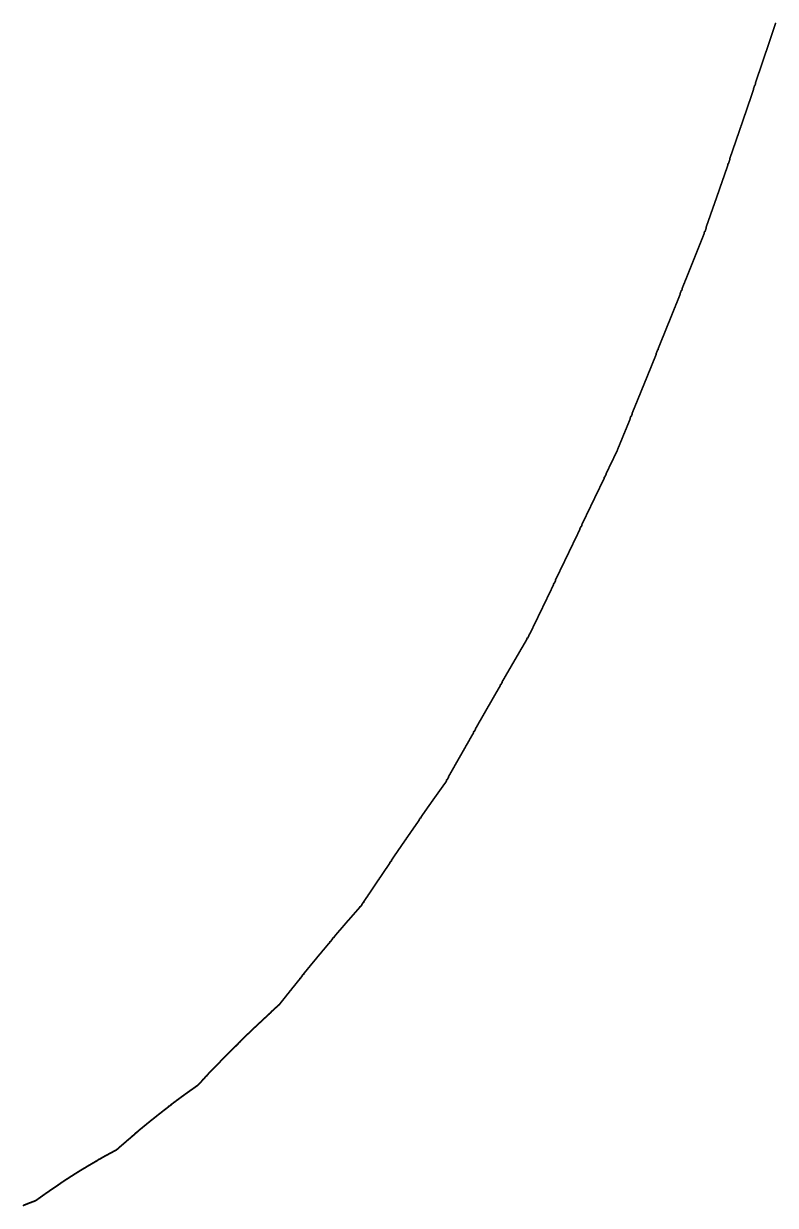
# Model space of a CAD drawing. Header units: metres. Extents: x 0 to 360, y 46 to 216.
# Drawn here: x 103.32 to 116.62, y 54.86 to 75.77 of the extents above; entities that cross this region are included whole.
import ezdxf

# ---------------------------------------------------------------- set-up
doc = ezdxf.new("R2010")
doc.units = ezdxf.units.M

msp = doc.modelspace()

# ---------------------------------------------------------------- linework, layer by layer
for p in [(116.607, 75.721), (116.613, 75.738), (116.619, 75.756), (116.625, 75.774), (116.537, 75.51), (116.543, 75.528), (116.549, 75.545), (116.555, 75.563), (116.561, 75.581), (116.566, 75.598), (116.572, 75.616), (116.578, 75.633), (116.584, 75.651), (116.59, 75.668), (116.595, 75.686), (116.601, 75.703), (116.467, 75.301), (116.473, 75.318), (116.479, 75.336), (116.485, 75.353), (116.491, 75.37), (116.497, 75.388), (116.502, 75.405), (116.508, 75.423), (116.514, 75.44), (116.52, 75.458), (116.526, 75.475), (116.531, 75.493), (116.398, 75.091), (116.403, 75.109), (116.409, 75.126), (116.415, 75.144), (116.421, 75.161), (116.427, 75.178), (116.433, 75.196), (116.438, 75.213), (116.444, 75.231), (116.45, 75.248), (116.456, 75.266), (116.462, 75.283), (116.328, 74.883), (116.334, 74.9), (116.339, 74.917), (116.345, 74.935), (116.351, 74.952), (116.357, 74.969), (116.363, 74.987), (116.368, 75.004), (116.374, 75.022), (116.38, 75.039), (116.386, 75.056), (116.392, 75.074), (116.258, 74.674), (116.264, 74.692), (116.27, 74.709), (116.275, 74.726), (116.281, 74.744), (116.287, 74.761), (116.293, 74.778), (116.299, 74.796), (116.304, 74.813), (116.31, 74.83), (116.316, 74.848), (116.322, 74.865), (116.188, 74.467), (116.194, 74.484), (116.2, 74.501), (116.206, 74.519), (116.211, 74.536), (116.217, 74.553), (116.223, 74.571), (116.229, 74.588), (116.235, 74.605), (116.24, 74.622), (116.246, 74.64), (116.252, 74.657), (116.118, 74.26), (116.124, 74.277), (116.13, 74.294), (116.136, 74.312), (116.142, 74.329), (116.147, 74.346), (116.153, 74.363), (116.159, 74.381), (116.165, 74.398), (116.171, 74.415), (116.176, 74.432), (116.182, 74.45), (116.048, 74.053), (116.054, 74.071), (116.06, 74.088), (116.066, 74.105), (116.072, 74.122), (116.077, 74.139), (116.083, 74.157), (116.089, 74.174), (116.095, 74.191), (116.101, 74.208), (116.107, 74.225), (116.112, 74.243), (115.973, 73.83), (115.979, 73.848), (115.984, 73.865), (115.99, 73.882), (115.996, 73.899), (116.002, 73.916), (116.008, 73.933), (116.013, 73.95), (116.019, 73.968), (116.025, 73.985), (116.031, 74.002), (116.037, 74.019), (116.043, 74.036), (115.903, 73.625), (115.909, 73.642), (115.915, 73.659), (115.92, 73.676), (115.926, 73.694), (115.932, 73.711), (115.938, 73.728), (115.944, 73.745), (115.949, 73.762), (115.955, 73.779), (115.961, 73.796), (115.967, 73.813), (115.833, 73.421), (115.839, 73.438), (115.845, 73.455), (115.85, 73.472), (115.856, 73.489), (115.862, 73.506), (115.868, 73.523), (115.874, 73.54), (115.88, 73.557), (115.885, 73.574), (115.891, 73.591), (115.897, 73.608), (115.763, 73.216), (115.769, 73.233), (115.775, 73.25), (115.781, 73.267), (115.786, 73.284), (115.792, 73.301), (115.798, 73.318), (115.804, 73.335), (115.81, 73.352), (115.816, 73.369), (115.821, 73.387), (115.827, 73.404), (115.688, 72.996), (115.693, 73.013), (115.699, 73.03), (115.705, 73.047), (115.711, 73.064), (115.717, 73.081), (115.722, 73.098), (115.728, 73.115), (115.734, 73.132), (115.74, 73.149), (115.746, 73.166), (115.752, 73.183), (115.757, 73.2), (115.618, 72.793), (115.624, 72.81), (115.629, 72.827), (115.635, 72.844), (115.641, 72.861), (115.647, 72.878), (115.653, 72.895), (115.658, 72.912), (115.664, 72.928), (115.67, 72.945), (115.676, 72.962), (115.682, 72.979), (115.542, 72.574), (115.548, 72.591), (115.554, 72.608), (115.559, 72.625), (115.565, 72.642), (115.571, 72.658), (115.577, 72.675), (115.583, 72.692), (115.589, 72.709), (115.594, 72.726), (115.6, 72.743), (115.606, 72.76), (115.612, 72.776), (115.472, 72.373), (115.478, 72.389), (115.484, 72.406), (115.49, 72.423), (115.495, 72.44), (115.501, 72.457), (115.507, 72.473), (115.513, 72.49), (115.519, 72.507), (115.525, 72.524), (115.53, 72.541), (115.536, 72.557), (115.402, 72.172), (115.408, 72.188), (115.414, 72.205), (115.42, 72.222), (115.426, 72.239), (115.431, 72.255), (115.437, 72.272), (115.443, 72.289), (115.449, 72.306), (115.455, 72.322), (115.461, 72.339), (115.466, 72.356), (115.321, 71.954), (115.327, 71.969), (115.332, 71.984), (115.338, 71.999), (115.344, 72.013), (115.35, 72.028), (115.356, 72.043), (115.362, 72.058), (115.367, 72.072), (115.373, 72.087), (115.379, 72.102), (115.385, 72.117), (115.391, 72.134), (115.397, 72.155), (115.239, 71.748), (115.245, 71.763), (115.251, 71.777), (115.257, 71.792), (115.263, 71.807), (115.268, 71.822), (115.274, 71.836), (115.28, 71.851), (115.286, 71.866), (115.292, 71.881), (115.298, 71.895), (115.303, 71.91), (115.309, 71.925), (115.315, 71.94), (115.158, 71.542), (115.164, 71.557), (115.169, 71.571), (115.175, 71.586), (115.181, 71.601), (115.187, 71.615), (115.193, 71.63), (115.199, 71.645), (115.204, 71.66), (115.21, 71.674), (115.216, 71.689), (115.222, 71.704), (115.228, 71.718), (115.234, 71.733), (115.071, 71.321), (115.076, 71.336), (115.082, 71.351), (115.088, 71.365), (115.094, 71.38), (115.1, 71.395), (115.105, 71.41), (115.111, 71.424), (115.117, 71.439), (115.123, 71.454), (115.129, 71.468), (115.135, 71.483), (115.14, 71.498), (115.146, 71.512), (115.152, 71.527), (114.989, 71.116), (114.995, 71.131), (115.001, 71.145), (115.006, 71.16), (115.012, 71.175), (115.018, 71.189), (115.024, 71.204), (115.03, 71.219), (115.036, 71.233), (115.041, 71.248), (115.047, 71.263), (115.053, 71.277), (115.059, 71.292), (115.065, 71.307), (114.908, 70.911), (114.913, 70.925), (114.919, 70.94), (114.925, 70.955), (114.931, 70.969), (114.937, 70.984), (114.942, 70.999), (114.948, 71.013), (114.954, 71.028), (114.96, 71.043), (114.966, 71.057), (114.972, 71.072), (114.977, 71.087), (114.983, 71.101), (114.826, 70.706), (114.832, 70.721), (114.838, 70.735), (114.843, 70.75), (114.849, 70.764), (114.855, 70.779), (114.861, 70.794), (114.867, 70.808), (114.873, 70.823), (114.878, 70.838), (114.884, 70.852), (114.89, 70.867), (114.896, 70.882), (114.902, 70.896), (114.739, 70.487), (114.745, 70.501), (114.75, 70.516), (114.756, 70.531), (114.762, 70.545), (114.768, 70.56), (114.774, 70.574), (114.779, 70.589), (114.785, 70.604), (114.791, 70.618), (114.797, 70.633), (114.803, 70.648), (114.809, 70.662), (114.814, 70.677), (114.82, 70.691), (114.657, 70.283), (114.663, 70.297), (114.669, 70.312), (114.675, 70.326), (114.68, 70.341), (114.686, 70.356), (114.692, 70.37), (114.698, 70.385), (114.704, 70.399), (114.71, 70.414), (114.715, 70.429), (114.721, 70.443), (114.727, 70.458), (114.733, 70.472), (114.57, 70.064), (114.576, 70.079), (114.582, 70.093), (114.587, 70.108), (114.593, 70.123), (114.599, 70.137), (114.605, 70.152), (114.611, 70.166), (114.616, 70.181), (114.622, 70.195), (114.628, 70.21), (114.634, 70.224), (114.64, 70.239), (114.646, 70.254), (114.651, 70.268), (114.488, 69.861), (114.494, 69.875), (114.5, 69.89), (114.506, 69.904), (114.512, 69.919), (114.517, 69.934), (114.523, 69.948), (114.529, 69.963), (114.535, 69.977), (114.541, 69.992), (114.547, 70.006), (114.552, 70.021), (114.558, 70.035), (114.564, 70.05), (114.407, 69.658), (114.413, 69.672), (114.418, 69.687), (114.424, 69.701), (114.43, 69.716), (114.436, 69.73), (114.442, 69.745), (114.448, 69.759), (114.453, 69.774), (114.459, 69.788), (114.465, 69.803), (114.471, 69.817), (114.477, 69.832), (114.483, 69.846), (114.319, 69.441), (114.325, 69.455), (114.331, 69.47), (114.337, 69.484), (114.343, 69.499), (114.349, 69.513), (114.354, 69.527), (114.36, 69.542), (114.366, 69.556), (114.372, 69.571), (114.378, 69.585), (114.384, 69.6), (114.389, 69.614), (114.395, 69.629), (114.401, 69.643), (114.238, 69.238), (114.244, 69.253), (114.25, 69.267), (114.255, 69.282), (114.261, 69.296), (114.267, 69.311), (114.273, 69.325), (114.279, 69.339), (114.285, 69.354), (114.29, 69.368), (114.296, 69.383), (114.302, 69.397), (114.308, 69.412), (114.314, 69.426), (114.151, 69.022), (114.156, 69.036), (114.162, 69.051), (114.168, 69.065), (114.174, 69.08), (114.18, 69.094), (114.186, 69.108), (114.191, 69.123), (114.197, 69.137), (114.203, 69.152), (114.209, 69.166), (114.215, 69.181), (114.221, 69.195), (114.226, 69.209), (114.232, 69.224), (114.069, 68.82), (114.075, 68.835), (114.081, 68.849), (114.087, 68.864), (114.092, 68.878), (114.098, 68.892), (114.104, 68.907), (114.11, 68.921), (114.116, 68.936), (114.122, 68.95), (114.127, 68.964), (114.133, 68.979), (114.139, 68.993), (114.145, 69.008), (113.982, 68.605), (113.988, 68.619), (113.993, 68.634), (113.999, 68.648), (114.005, 68.662), (114.011, 68.677), (114.017, 68.691), (114.023, 68.705), (114.028, 68.72), (114.034, 68.734), (114.04, 68.749), (114.046, 68.763), (114.052, 68.777), (114.057, 68.792), (114.063, 68.806), (113.9, 68.404), (113.906, 68.419), (113.912, 68.433), (113.918, 68.447), (113.924, 68.462), (113.929, 68.476), (113.935, 68.49), (113.941, 68.505), (113.947, 68.519), (113.953, 68.533), (113.958, 68.548), (113.964, 68.562), (113.97, 68.576), (113.976, 68.591), (113.813, 68.19), (113.819, 68.203), (113.825, 68.215), (113.83, 68.23), (113.836, 68.247), (113.842, 68.261), (113.848, 68.275), (113.854, 68.29), (113.859, 68.304), (113.865, 68.318), (113.871, 68.333), (113.877, 68.347), (113.883, 68.361), (113.889, 68.376), (113.894, 68.39), (113.714, 67.983), (113.72, 67.995), (113.726, 68.007), (113.731, 68.019), (113.737, 68.032), (113.743, 68.044), (113.749, 68.056), (113.755, 68.068), (113.76, 68.08), (113.766, 68.093), (113.772, 68.105), (113.778, 68.117), (113.784, 68.129), (113.79, 68.142), (113.795, 68.154), (113.801, 68.166), (113.807, 68.178), (113.615, 67.775), (113.621, 67.787), (113.627, 67.799), (113.632, 67.812), (113.638, 67.824), (113.644, 67.836), (113.65, 67.848), (113.656, 67.861), (113.661, 67.873), (113.667, 67.885), (113.673, 67.897), (113.679, 67.909), (113.685, 67.922), (113.691, 67.934), (113.696, 67.946), (113.702, 67.958), (113.708, 67.971), (113.51, 67.555), (113.516, 67.567), (113.522, 67.579), (113.528, 67.591), (113.533, 67.604), (113.539, 67.616), (113.545, 67.628), (113.551, 67.64), (113.557, 67.653), (113.562, 67.665), (113.568, 67.677), (113.574, 67.689), (113.58, 67.702), (113.586, 67.714), (113.592, 67.726), (113.597, 67.738), (113.603, 67.75), (113.609, 67.763), (113.411, 67.347), (113.417, 67.359), (113.423, 67.371), (113.429, 67.384), (113.434, 67.396), (113.44, 67.408), (113.446, 67.42), (113.452, 67.432), (113.458, 67.445), (113.463, 67.457), (113.469, 67.469), (113.475, 67.481), (113.481, 67.494), (113.487, 67.506), (113.493, 67.518), (113.498, 67.53), (113.504, 67.543), (113.312, 67.139), (113.318, 67.151), (113.324, 67.163), (113.33, 67.175), (113.335, 67.188), (113.341, 67.2), (113.347, 67.212), (113.353, 67.224), (113.359, 67.237), (113.364, 67.249), (113.37, 67.261), (113.376, 67.273), (113.382, 67.286), (113.388, 67.298), (113.394, 67.31), (113.399, 67.322), (113.405, 67.335), (113.213, 66.931), (113.219, 66.943), (113.225, 66.955), (113.231, 66.967), (113.236, 66.98), (113.242, 66.992), (113.248, 67.004), (113.254, 67.016), (113.26, 67.029), (113.265, 67.041), (113.271, 67.053), (113.277, 67.065), (113.283, 67.078), (113.289, 67.09), (113.295, 67.102), (113.3, 67.114), (113.306, 67.127), (113.114, 66.722), (113.12, 66.735), (113.126, 66.747), (113.131, 66.759), (113.137, 66.771), (113.143, 66.784), (113.149, 66.796), (113.155, 66.808), (113.161, 66.82), (113.166, 66.833), (113.172, 66.845), (113.178, 66.857), (113.184, 66.869), (113.19, 66.882), (113.196, 66.894), (113.201, 66.906), (113.207, 66.918), (113.015, 66.514), (113.021, 66.527), (113.027, 66.539), (113.032, 66.551), (113.038, 66.563), (113.044, 66.576), (113.05, 66.588), (113.056, 66.6), (113.062, 66.612), (113.067, 66.625), (113.073, 66.637), (113.079, 66.649), (113.085, 66.661), (113.091, 66.674), (113.097, 66.686), (113.102, 66.698), (113.108, 66.71), (112.916, 66.306), (112.922, 66.318), (112.928, 66.331), (112.933, 66.343), (112.939, 66.355), (112.945, 66.367), (112.951, 66.38), (112.957, 66.392), (112.963, 66.404), (112.968, 66.416), (112.974, 66.429), (112.98, 66.441), (112.986, 66.453), (112.992, 66.465), (112.998, 66.478), (113.003, 66.49), (113.009, 66.502), (112.817, 66.098), (112.823, 66.11), (112.829, 66.123), (112.834, 66.135), (112.84, 66.147), (112.846, 66.159), (112.852, 66.172), (112.858, 66.184), (112.864, 66.196), (112.869, 66.208), (112.875, 66.221), (112.881, 66.233), (112.887, 66.245), (112.893, 66.257), (112.898, 66.269), (112.904, 66.282), (112.91, 66.294), (112.718, 65.89), (112.724, 65.902), (112.73, 65.914), (112.735, 65.927), (112.741, 65.939), (112.747, 65.951), (112.753, 65.963), (112.759, 65.976), (112.764, 65.988), (112.77, 66), (112.776, 66.012), (112.782, 66.025), (112.788, 66.037), (112.794, 66.049), (112.799, 66.061), (112.805, 66.074), (112.811, 66.086), (112.619, 65.682), (112.625, 65.694), (112.63, 65.706), (112.636, 65.719), (112.642, 65.731), (112.648, 65.743), (112.654, 65.755), (112.66, 65.768), (112.665, 65.78), (112.671, 65.792), (112.677, 65.804), (112.683, 65.817), (112.689, 65.829), (112.695, 65.841), (112.7, 65.853), (112.706, 65.866), (112.712, 65.878), (112.52, 65.474), (112.526, 65.486), (112.531, 65.499), (112.537, 65.511), (112.543, 65.523), (112.549, 65.535), (112.555, 65.547), (112.561, 65.56), (112.566, 65.572), (112.572, 65.584), (112.578, 65.596), (112.584, 65.609), (112.59, 65.621), (112.596, 65.633), (112.601, 65.645), (112.607, 65.658), (112.613, 65.67), (112.415, 65.254), (112.421, 65.266), (112.427, 65.278), (112.432, 65.291), (112.438, 65.303), (112.444, 65.315), (112.45, 65.327), (112.456, 65.34), (112.462, 65.352), (112.467, 65.364), (112.473, 65.376), (112.479, 65.388), (112.485, 65.401), (112.491, 65.413), (112.497, 65.425), (112.502, 65.437), (112.508, 65.45), (112.514, 65.462), (112.316, 65.046), (112.322, 65.059), (112.328, 65.071), (112.333, 65.083), (112.339, 65.095), (112.345, 65.107), (112.351, 65.12), (112.357, 65.132), (112.363, 65.144), (112.368, 65.156), (112.374, 65.168), (112.38, 65.181), (112.386, 65.193), (112.392, 65.205), (112.397, 65.217), (112.403, 65.23), (112.409, 65.242), (112.205, 64.845), (112.211, 64.855), (112.217, 64.865), (112.223, 64.875), (112.228, 64.885), (112.234, 64.895), (112.24, 64.905), (112.246, 64.916), (112.252, 64.926), (112.258, 64.936), (112.263, 64.946), (112.269, 64.956), (112.275, 64.966), (112.281, 64.976), (112.287, 64.986), (112.293, 64.996), (112.298, 65.007), (112.304, 65.022), (112.31, 65.034), (112.083, 64.633), (112.089, 64.643), (112.094, 64.653), (112.1, 64.663), (112.106, 64.673), (112.112, 64.684), (112.118, 64.694), (112.124, 64.704), (112.129, 64.714), (112.135, 64.724), (112.141, 64.734), (112.147, 64.744), (112.153, 64.754), (112.159, 64.764), (112.164, 64.774), (112.17, 64.785), (112.176, 64.795), (112.182, 64.805), (112.188, 64.815), (112.194, 64.825), (112.199, 64.835), (111.96, 64.42), (111.966, 64.43), (111.972, 64.441), (111.978, 64.451), (111.984, 64.461), (111.99, 64.471), (111.995, 64.481), (112.001, 64.491), (112.007, 64.501), (112.013, 64.512), (112.019, 64.522), (112.025, 64.532), (112.03, 64.542), (112.036, 64.552), (112.042, 64.562), (112.048, 64.572), (112.054, 64.582), (112.06, 64.593), (112.065, 64.603), (112.071, 64.613), (112.077, 64.623), (111.844, 64.217), (111.85, 64.227), (111.856, 64.237), (111.861, 64.247), (111.867, 64.258), (111.873, 64.268), (111.879, 64.278), (111.885, 64.288), (111.891, 64.298), (111.896, 64.308), (111.902, 64.319), (111.908, 64.329), (111.914, 64.339), (111.92, 64.349), (111.925, 64.359), (111.931, 64.369), (111.937, 64.38), (111.943, 64.39), (111.949, 64.4), (111.955, 64.41), (111.722, 64.003), (111.727, 64.013), (111.733, 64.023), (111.739, 64.033), (111.745, 64.044), (111.751, 64.054), (111.756, 64.064), (111.762, 64.074), (111.768, 64.084), (111.774, 64.095), (111.78, 64.105), (111.786, 64.115), (111.791, 64.125), (111.797, 64.135), (111.803, 64.146), (111.809, 64.156), (111.815, 64.166), (111.821, 64.176), (111.826, 64.186), (111.832, 64.197), (111.838, 64.207), (111.605, 63.798), (111.611, 63.808), (111.617, 63.819), (111.622, 63.829), (111.628, 63.839), (111.634, 63.849), (111.64, 63.86), (111.646, 63.87), (111.652, 63.88), (111.657, 63.89), (111.663, 63.9), (111.669, 63.911), (111.675, 63.921), (111.681, 63.931), (111.687, 63.941), (111.692, 63.952), (111.698, 63.962), (111.704, 63.972), (111.71, 63.982), (111.716, 63.992), (111.483, 63.583), (111.488, 63.593), (111.494, 63.603), (111.5, 63.613), (111.506, 63.624), (111.512, 63.634), (111.518, 63.644), (111.523, 63.654), (111.529, 63.665), (111.535, 63.675), (111.541, 63.685), (111.547, 63.696), (111.553, 63.706), (111.558, 63.716), (111.564, 63.726), (111.57, 63.737), (111.576, 63.747), (111.582, 63.757), (111.587, 63.767), (111.593, 63.778), (111.599, 63.788), (111.366, 63.377), (111.372, 63.387), (111.378, 63.397), (111.383, 63.408), (111.389, 63.418), (111.395, 63.428), (111.401, 63.439), (111.407, 63.449), (111.413, 63.459), (111.418, 63.469), (111.424, 63.48), (111.43, 63.49), (111.436, 63.5), (111.442, 63.511), (111.448, 63.521), (111.453, 63.531), (111.459, 63.541), (111.465, 63.552), (111.471, 63.562), (111.477, 63.572), (111.249, 63.17), (111.255, 63.181), (111.261, 63.191), (111.267, 63.201), (111.273, 63.212), (111.279, 63.222), (111.284, 63.232), (111.29, 63.243), (111.296, 63.253), (111.302, 63.263), (111.308, 63.274), (111.314, 63.284), (111.319, 63.294), (111.325, 63.305), (111.331, 63.315), (111.337, 63.325), (111.343, 63.336), (111.348, 63.346), (111.354, 63.356), (111.36, 63.366), (111.127, 62.953), (111.133, 62.964), (111.139, 62.974), (111.144, 62.984), (111.15, 62.995), (111.156, 63.005), (111.162, 63.015), (111.168, 63.026), (111.174, 63.036), (111.179, 63.046), (111.185, 63.057), (111.191, 63.067), (111.197, 63.077), (111.203, 63.088), (111.209, 63.098), (111.214, 63.108), (111.22, 63.119), (111.226, 63.129), (111.232, 63.139), (111.238, 63.15), (111.244, 63.16), (111.01, 62.746), (111.016, 62.756), (111.022, 62.767), (111.028, 62.777), (111.034, 62.788), (111.04, 62.798), (111.045, 62.808), (111.051, 62.819), (111.057, 62.829), (111.063, 62.839), (111.069, 62.85), (111.075, 62.86), (111.08, 62.87), (111.086, 62.881), (111.092, 62.891), (111.098, 62.902), (111.104, 62.912), (111.11, 62.922), (111.115, 62.933), (111.121, 62.943), (110.894, 62.538), (110.9, 62.549), (110.905, 62.559), (110.911, 62.57), (110.917, 62.58), (110.923, 62.59), (110.929, 62.601), (110.935, 62.611), (110.94, 62.622), (110.946, 62.632), (110.952, 62.642), (110.958, 62.653), (110.964, 62.663), (110.97, 62.673), (110.975, 62.684), (110.981, 62.694), (110.987, 62.705), (110.993, 62.715), (110.999, 62.725), (111.005, 62.736), (110.771, 62.326), (110.777, 62.334), (110.783, 62.342), (110.789, 62.351), (110.795, 62.36), (110.801, 62.372), (110.806, 62.382), (110.812, 62.393), (110.818, 62.403), (110.824, 62.414), (110.83, 62.424), (110.836, 62.434), (110.841, 62.445), (110.847, 62.455), (110.853, 62.466), (110.859, 62.476), (110.865, 62.486), (110.87, 62.497), (110.876, 62.507), (110.882, 62.518), (110.888, 62.528), (110.626, 62.12), (110.631, 62.128), (110.637, 62.136), (110.643, 62.145), (110.649, 62.153), (110.655, 62.161), (110.661, 62.169), (110.666, 62.178), (110.672, 62.186), (110.678, 62.194), (110.684, 62.203), (110.69, 62.211), (110.696, 62.219), (110.701, 62.227), (110.707, 62.236), (110.713, 62.244), (110.719, 62.252), (110.725, 62.26), (110.731, 62.268), (110.736, 62.277), (110.742, 62.285), (110.748, 62.293), (110.754, 62.301), (110.76, 62.31), (110.766, 62.318), (110.48, 61.912), (110.486, 61.92), (110.492, 61.929), (110.497, 61.937), (110.503, 61.945), (110.509, 61.954), (110.515, 61.962), (110.521, 61.97), (110.527, 61.979), (110.532, 61.987), (110.538, 61.995), (110.544, 62.004), (110.55, 62.012), (110.556, 62.02), (110.561, 62.029), (110.567, 62.037), (110.573, 62.045), (110.579, 62.053), (110.585, 62.062), (110.591, 62.07), (110.596, 62.078), (110.602, 62.087), (110.608, 62.095), (110.614, 62.103), (110.62, 62.112), (110.334, 61.702), (110.34, 61.711), (110.346, 61.719), (110.352, 61.727), (110.357, 61.736), (110.363, 61.744), (110.369, 61.753), (110.375, 61.761), (110.381, 61.769), (110.387, 61.778), (110.392, 61.786), (110.398, 61.795), (110.404, 61.803), (110.41, 61.811), (110.416, 61.82), (110.422, 61.828), (110.427, 61.837), (110.433, 61.845), (110.439, 61.853), (110.445, 61.862), (110.451, 61.87), (110.457, 61.878), (110.462, 61.887), (110.468, 61.895), (110.474, 61.904), (110.188, 61.491), (110.194, 61.499), (110.2, 61.508), (110.206, 61.516), (110.212, 61.525), (110.217, 61.533), (110.223, 61.542), (110.229, 61.55), (110.235, 61.559), (110.241, 61.567), (110.247, 61.575), (110.252, 61.584), (110.258, 61.592), (110.264, 61.601), (110.27, 61.609), (110.276, 61.618), (110.282, 61.626), (110.287, 61.635), (110.293, 61.643), (110.299, 61.652), (110.305, 61.66), (110.311, 61.668), (110.317, 61.677), (110.322, 61.685), (110.328, 61.694), (110.048, 61.286), (110.054, 61.295), (110.06, 61.303), (110.066, 61.312), (110.072, 61.32), (110.077, 61.329), (110.083, 61.337), (110.089, 61.346), (110.095, 61.355), (110.101, 61.363), (110.107, 61.372), (110.112, 61.38), (110.118, 61.389), (110.124, 61.397), (110.13, 61.406), (110.136, 61.414), (110.142, 61.423), (110.147, 61.431), (110.153, 61.44), (110.159, 61.448), (110.165, 61.457), (110.171, 61.465), (110.177, 61.474), (110.182, 61.482), (109.902, 61.072), (109.908, 61.08), (109.914, 61.089), (109.92, 61.097), (109.926, 61.106), (109.932, 61.115), (109.937, 61.123), (109.943, 61.132), (109.949, 61.14), (109.955, 61.149), (109.961, 61.158), (109.967, 61.166), (109.972, 61.175), (109.978, 61.183), (109.984, 61.192), (109.99, 61.201), (109.996, 61.209), (110.002, 61.218), (110.007, 61.226), (110.013, 61.235), (110.019, 61.243), (110.025, 61.252), (110.031, 61.261), (110.037, 61.269), (110.042, 61.278), (109.763, 60.864), (109.768, 60.873), (109.774, 60.882), (109.78, 60.89), (109.786, 60.899), (109.792, 60.908), (109.798, 60.916), (109.803, 60.925), (109.809, 60.933), (109.815, 60.942), (109.821, 60.951), (109.827, 60.959), (109.832, 60.968), (109.838, 60.977), (109.844, 60.985), (109.85, 60.994), (109.856, 61.003), (109.862, 61.011), (109.867, 61.02), (109.873, 61.029), (109.879, 61.037), (109.885, 61.046), (109.891, 61.054), (109.897, 61.063), (109.623, 60.655), (109.628, 60.664), (109.634, 60.673), (109.64, 60.682), (109.646, 60.69), (109.652, 60.699), (109.658, 60.708), (109.663, 60.716), (109.669, 60.725), (109.675, 60.734), (109.681, 60.743), (109.687, 60.751), (109.693, 60.76), (109.698, 60.769), (109.704, 60.777), (109.71, 60.786), (109.716, 60.795), (109.722, 60.803), (109.728, 60.812), (109.733, 60.821), (109.739, 60.829), (109.745, 60.838), (109.751, 60.847), (109.757, 60.856), (109.483, 60.445), (109.488, 60.454), (109.494, 60.463), (109.5, 60.472), (109.506, 60.481), (109.512, 60.489), (109.518, 60.498), (109.523, 60.507), (109.529, 60.516), (109.535, 60.524), (109.541, 60.533), (109.547, 60.542), (109.553, 60.551), (109.558, 60.559), (109.564, 60.568), (109.57, 60.577), (109.576, 60.586), (109.582, 60.594), (109.588, 60.603), (109.593, 60.612), (109.599, 60.621), (109.605, 60.629), (109.611, 60.638), (109.617, 60.647), (109.348, 60.243), (109.354, 60.252), (109.36, 60.261), (109.366, 60.27), (109.372, 60.278), (109.377, 60.287), (109.383, 60.296), (109.389, 60.305), (109.395, 60.314), (109.401, 60.322), (109.407, 60.331), (109.412, 60.34), (109.418, 60.349), (109.424, 60.358), (109.43, 60.366), (109.436, 60.375), (109.442, 60.384), (109.448, 60.393), (109.453, 60.402), (109.459, 60.41), (109.465, 60.419), (109.471, 60.428), (109.477, 60.437), (109.173, 60.028), (109.179, 60.035), (109.185, 60.041), (109.191, 60.048), (109.197, 60.055), (109.202, 60.062), (109.208, 60.068), (109.214, 60.075), (109.22, 60.082), (109.226, 60.088), (109.232, 60.095), (109.237, 60.102), (109.243, 60.108), (109.249, 60.115), (109.255, 60.122), (109.261, 60.128), (109.267, 60.135), (109.272, 60.141), (109.278, 60.148), (109.284, 60.155), (109.29, 60.161), (109.296, 60.168), (109.302, 60.175), (109.307, 60.181), (109.313, 60.189), (109.319, 60.199), (109.325, 60.208), (109.331, 60.217), (109.337, 60.225), (109.342, 60.234), (108.992, 59.819), (108.998, 59.825), (109.004, 59.832), (109.01, 59.839), (109.016, 59.846), (109.022, 59.853), (109.027, 59.859), (109.033, 59.866), (109.039, 59.873), (109.045, 59.88), (109.051, 59.887), (109.057, 59.893), (109.062, 59.9), (109.068, 59.907), (109.074, 59.914), (109.08, 59.92), (109.086, 59.927), (109.092, 59.934), (109.097, 59.941), (109.103, 59.947), (109.109, 59.954), (109.115, 59.961), (109.121, 59.968), (109.127, 59.974), (109.132, 59.981), (109.138, 59.988), (109.144, 59.995), (109.15, 60.001), (109.156, 60.008), (109.162, 60.015), (109.167, 60.021), (108.817, 59.612), (108.823, 59.619), (108.829, 59.626), (108.835, 59.633), (108.841, 59.64), (108.847, 59.647), (108.852, 59.654), (108.858, 59.661), (108.864, 59.668), (108.87, 59.675), (108.876, 59.681), (108.882, 59.688), (108.887, 59.695), (108.893, 59.702), (108.899, 59.709), (108.905, 59.716), (108.911, 59.723), (108.917, 59.73), (108.922, 59.736), (108.928, 59.743), (108.934, 59.75), (108.94, 59.757), (108.946, 59.764), (108.952, 59.771), (108.957, 59.778), (108.963, 59.784), (108.969, 59.791), (108.975, 59.798), (108.981, 59.805), (108.987, 59.812), (108.642, 59.403), (108.648, 59.41), (108.654, 59.417), (108.66, 59.424), (108.666, 59.431), (108.671, 59.438), (108.677, 59.445), (108.683, 59.452), (108.689, 59.459), (108.695, 59.466), (108.701, 59.473), (108.706, 59.48), (108.712, 59.487), (108.718, 59.494), (108.724, 59.501), (108.73, 59.508), (108.736, 59.515), (108.741, 59.522), (108.747, 59.529), (108.753, 59.536), (108.759, 59.543), (108.765, 59.55), (108.771, 59.557), (108.777, 59.564), (108.782, 59.571), (108.788, 59.578), (108.794, 59.585), (108.8, 59.592), (108.806, 59.598), (108.812, 59.605), (108.467, 59.191), (108.473, 59.198), (108.479, 59.205), (108.485, 59.212), (108.491, 59.219), (108.496, 59.226), (108.502, 59.233), (108.508, 59.24), (108.514, 59.247), (108.52, 59.255), (108.526, 59.262), (108.531, 59.269), (108.537, 59.276), (108.543, 59.283), (108.549, 59.29), (108.555, 59.297), (108.561, 59.304), (108.566, 59.311), (108.572, 59.318), (108.578, 59.325), (108.584, 59.333), (108.59, 59.34), (108.596, 59.347), (108.601, 59.354), (108.607, 59.361), (108.613, 59.368), (108.619, 59.375), (108.625, 59.382), (108.631, 59.389), (108.636, 59.396), (108.298, 58.982), (108.304, 58.99), (108.31, 58.997), (108.315, 59.004), (108.321, 59.011), (108.327, 59.018), (108.333, 59.026), (108.339, 59.033), (108.345, 59.04), (108.35, 59.047), (108.356, 59.054), (108.362, 59.062), (108.368, 59.069), (108.374, 59.076), (108.38, 59.083), (108.385, 59.09), (108.391, 59.098), (108.397, 59.105), (108.403, 59.112), (108.409, 59.119), (108.415, 59.126), (108.42, 59.133), (108.426, 59.141), (108.432, 59.148), (108.438, 59.155), (108.444, 59.162), (108.45, 59.169), (108.456, 59.176), (108.461, 59.183), (108.129, 58.772), (108.134, 58.779), (108.14, 58.786), (108.146, 58.793), (108.152, 58.801), (108.158, 58.808), (108.164, 58.815), (108.169, 58.823), (108.175, 58.83), (108.181, 58.837), (108.187, 58.845), (108.193, 58.852), (108.199, 58.859), (108.205, 58.866), (108.21, 58.874), (108.216, 58.881), (108.222, 58.888), (108.228, 58.895), (108.234, 58.903), (108.24, 58.91), (108.245, 58.917), (108.251, 58.924), (108.257, 58.932), (108.263, 58.939), (108.269, 58.946), (108.275, 58.953), (108.28, 58.961), (108.286, 58.968), (108.292, 58.975), (107.965, 58.565), (107.971, 58.573), (107.977, 58.58), (107.983, 58.588), (107.989, 58.595), (107.994, 58.602), (108, 58.61), (108.006, 58.617), (108.012, 58.625), (108.018, 58.632), (108.024, 58.639), (108.029, 58.647), (108.035, 58.654), (108.041, 58.661), (108.047, 58.669), (108.053, 58.676), (108.059, 58.684), (108.064, 58.691), (108.07, 58.698), (108.076, 58.706), (108.082, 58.713), (108.088, 58.72), (108.094, 58.728), (108.099, 58.735), (108.105, 58.742), (108.111, 58.75), (108.117, 58.757), (108.123, 58.764), (107.778, 58.352), (107.784, 58.358), (107.79, 58.363), (107.796, 58.368), (107.802, 58.374), (107.808, 58.379), (107.813, 58.384), (107.819, 58.389), (107.825, 58.395), (107.831, 58.4), (107.837, 58.405), (107.843, 58.41), (107.848, 58.416), (107.854, 58.424), (107.86, 58.432), (107.866, 58.439), (107.872, 58.447), (107.878, 58.454), (107.883, 58.462), (107.889, 58.469), (107.895, 58.476), (107.901, 58.484), (107.907, 58.491), (107.913, 58.499), (107.918, 58.506), (107.924, 58.514), (107.93, 58.521), (107.936, 58.528), (107.942, 58.536), (107.948, 58.543), (107.953, 58.551), (107.959, 58.558), (107.556, 58.148), (107.562, 58.153), (107.568, 58.159), (107.574, 58.164), (107.58, 58.17), (107.586, 58.175), (107.591, 58.18), (107.597, 58.186), (107.603, 58.191), (107.609, 58.197), (107.615, 58.202), (107.621, 58.208), (107.627, 58.213), (107.632, 58.218), (107.638, 58.224), (107.644, 58.229), (107.65, 58.235), (107.656, 58.24), (107.662, 58.245), (107.667, 58.251), (107.673, 58.256), (107.679, 58.262), (107.685, 58.267), (107.691, 58.272), (107.697, 58.278), (107.702, 58.283), (107.708, 58.288), (107.714, 58.294), (107.72, 58.299), (107.726, 58.304), (107.732, 58.31), (107.737, 58.315), (107.743, 58.32), (107.749, 58.326), (107.755, 58.331), (107.761, 58.336), (107.767, 58.342), (107.772, 58.347), (107.335, 57.937), (107.34, 57.942), (107.346, 57.948), (107.352, 57.954), (107.358, 57.959), (107.364, 57.965), (107.37, 57.971), (107.375, 57.976), (107.381, 57.982), (107.387, 57.987), (107.393, 57.993), (107.399, 57.999), (107.405, 58.004), (107.41, 58.01), (107.416, 58.015), (107.422, 58.021), (107.428, 58.026), (107.434, 58.032), (107.44, 58.038), (107.446, 58.043), (107.451, 58.049), (107.457, 58.054), (107.463, 58.06), (107.469, 58.065), (107.475, 58.071), (107.481, 58.076), (107.486, 58.082), (107.492, 58.087), (107.498, 58.093), (107.504, 58.098), (107.51, 58.104), (107.516, 58.109), (107.521, 58.115), (107.527, 58.12), (107.533, 58.126), (107.539, 58.131), (107.545, 58.137), (107.551, 58.142), (107.118, 57.726), (107.124, 57.732), (107.13, 57.737), (107.136, 57.743), (107.142, 57.749), (107.148, 57.755), (107.153, 57.76), (107.159, 57.766), (107.165, 57.772), (107.171, 57.778), (107.177, 57.783), (107.183, 57.789), (107.189, 57.795), (107.194, 57.801), (107.2, 57.806), (107.206, 57.812), (107.212, 57.818), (107.218, 57.823), (107.224, 57.829), (107.229, 57.835), (107.235, 57.841), (107.241, 57.846), (107.247, 57.852), (107.253, 57.858), (107.259, 57.863), (107.264, 57.869), (107.27, 57.875), (107.276, 57.88), (107.282, 57.886), (107.288, 57.892), (107.294, 57.897), (107.3, 57.903), (107.305, 57.909), (107.311, 57.914), (107.317, 57.92), (107.323, 57.926), (107.329, 57.931), (106.914, 57.521), (106.92, 57.527), (106.926, 57.533), (106.932, 57.539), (106.937, 57.545), (106.943, 57.551), (106.949, 57.556), (106.955, 57.562), (106.961, 57.568), (106.967, 57.574), (106.972, 57.58), (106.978, 57.586), (106.984, 57.592), (106.99, 57.598), (106.996, 57.603), (107.002, 57.609), (107.007, 57.615), (107.013, 57.621), (107.019, 57.627), (107.025, 57.633), (107.031, 57.639), (107.037, 57.644), (107.043, 57.65), (107.048, 57.656), (107.054, 57.662), (107.06, 57.668), (107.066, 57.674), (107.072, 57.679), (107.078, 57.685), (107.083, 57.691), (107.089, 57.697), (107.095, 57.703), (107.101, 57.708), (107.107, 57.714), (107.113, 57.72), (106.71, 57.311), (106.715, 57.317), (106.721, 57.323), (106.727, 57.33), (106.733, 57.336), (106.739, 57.342), (106.745, 57.348), (106.75, 57.354), (106.756, 57.36), (106.762, 57.366), (106.768, 57.372), (106.774, 57.378), (106.78, 57.384), (106.785, 57.39), (106.791, 57.396), (106.797, 57.402), (106.803, 57.408), (106.809, 57.414), (106.815, 57.42), (106.821, 57.426), (106.826, 57.432), (106.832, 57.438), (106.838, 57.444), (106.844, 57.45), (106.85, 57.456), (106.856, 57.462), (106.861, 57.468), (106.867, 57.473), (106.873, 57.479), (106.879, 57.485), (106.885, 57.491), (106.891, 57.497), (106.896, 57.503), (106.902, 57.509), (106.908, 57.515), (106.505, 57.097), (106.511, 57.103), (106.517, 57.11), (106.523, 57.116), (106.528, 57.122), (106.534, 57.128), (106.54, 57.134), (106.546, 57.14), (106.552, 57.147), (106.558, 57.153), (106.563, 57.159), (106.569, 57.165), (106.575, 57.171), (106.581, 57.177), (106.587, 57.183), (106.593, 57.19), (106.599, 57.196), (106.604, 57.202), (106.61, 57.208), (106.616, 57.214), (106.622, 57.22), (106.628, 57.226), (106.634, 57.232), (106.639, 57.238), (106.645, 57.245), (106.651, 57.251), (106.657, 57.257), (106.663, 57.263), (106.669, 57.269), (106.674, 57.275), (106.68, 57.281), (106.686, 57.287), (106.692, 57.293), (106.698, 57.299), (106.704, 57.305), (106.266, 56.889), (106.271, 56.893), (106.277, 56.898), (106.283, 56.902), (106.289, 56.906), (106.295, 56.91), (106.301, 56.914), (106.306, 56.918), (106.312, 56.923), (106.318, 56.927), (106.324, 56.931), (106.33, 56.935), (106.336, 56.939), (106.341, 56.943), (106.347, 56.947), (106.353, 56.952), (106.359, 56.956), (106.365, 56.96), (106.371, 56.964), (106.377, 56.968), (106.382, 56.972), (106.388, 56.976), (106.394, 56.98), (106.4, 56.985), (106.406, 56.991), (106.412, 56.998), (106.417, 57.004), (106.423, 57.01), (106.429, 57.016), (106.435, 57.023), (106.441, 57.029), (106.447, 57.035), (106.452, 57.041), (106.458, 57.048), (106.464, 57.054), (106.47, 57.06), (106.476, 57.066), (106.482, 57.072), (106.488, 57.079), (106.493, 57.085), (106.499, 57.091), (105.985, 56.683), (105.991, 56.687), (105.997, 56.692), (106.003, 56.696), (106.008, 56.7), (106.014, 56.705), (106.02, 56.709), (106.026, 56.714), (106.032, 56.718), (106.038, 56.722), (106.043, 56.727), (106.049, 56.731), (106.055, 56.735), (106.061, 56.74), (106.067, 56.744), (106.073, 56.749), (106.079, 56.753), (106.084, 56.757), (106.09, 56.762), (106.096, 56.766), (106.102, 56.77), (106.108, 56.775), (106.114, 56.779), (106.119, 56.783), (106.125, 56.787), (106.131, 56.792), (106.137, 56.796), (106.143, 56.8), (106.149, 56.805), (106.154, 56.809), (106.16, 56.813), (106.166, 56.817), (106.172, 56.822), (106.178, 56.826), (106.184, 56.83), (106.19, 56.834), (106.195, 56.839), (106.201, 56.843), (106.207, 56.847), (106.213, 56.851), (106.219, 56.856), (106.225, 56.86), (106.23, 56.864), (106.236, 56.868), (106.242, 56.872), (106.248, 56.877), (106.254, 56.881), (106.26, 56.885), (105.71, 56.47), (105.716, 56.475), (105.722, 56.479), (105.728, 56.484), (105.734, 56.489), (105.74, 56.493), (105.745, 56.498), (105.751, 56.502), (105.757, 56.507), (105.763, 56.512), (105.769, 56.516), (105.775, 56.521), (105.78, 56.525), (105.786, 56.53), (105.792, 56.535), (105.798, 56.539), (105.804, 56.544), (105.81, 56.548), (105.815, 56.553), (105.821, 56.557), (105.827, 56.562), (105.833, 56.566), (105.839, 56.571), (105.845, 56.576), (105.851, 56.58), (105.856, 56.585), (105.862, 56.589), (105.868, 56.594), (105.874, 56.598), (105.88, 56.603), (105.886, 56.607), (105.891, 56.612), (105.897, 56.616), (105.903, 56.621), (105.909, 56.625), (105.915, 56.63), (105.921, 56.634), (105.927, 56.638), (105.932, 56.643), (105.938, 56.647), (105.944, 56.652), (105.95, 56.656), (105.956, 56.661), (105.962, 56.665), (105.967, 56.67), (105.973, 56.674), (105.979, 56.678), (105.453, 56.262), (105.459, 56.267), (105.465, 56.272), (105.471, 56.276), (105.476, 56.281), (105.482, 56.286), (105.488, 56.291), (105.494, 56.296), (105.5, 56.3), (105.506, 56.305), (105.512, 56.31), (105.517, 56.315), (105.523, 56.32), (105.529, 56.324), (105.535, 56.329), (105.541, 56.334), (105.547, 56.339), (105.552, 56.343), (105.558, 56.348), (105.564, 56.353), (105.57, 56.358), (105.576, 56.362), (105.582, 56.367), (105.588, 56.372), (105.593, 56.377), (105.599, 56.381), (105.605, 56.386), (105.611, 56.391), (105.617, 56.395), (105.623, 56.4), (105.628, 56.405), (105.634, 56.41), (105.64, 56.414), (105.646, 56.419), (105.652, 56.424), (105.658, 56.428), (105.664, 56.433), (105.669, 56.438), (105.675, 56.442), (105.681, 56.447), (105.687, 56.452), (105.693, 56.456), (105.699, 56.461), (105.704, 56.466), (105.208, 56.055), (105.213, 56.06), (105.219, 56.065), (105.225, 56.07), (105.231, 56.075), (105.237, 56.08), (105.243, 56.085), (105.248, 56.09), (105.254, 56.095), (105.26, 56.1), (105.266, 56.105), (105.272, 56.11), (105.278, 56.115), (105.284, 56.12), (105.289, 56.125), (105.295, 56.13), (105.301, 56.135), (105.307, 56.14), (105.313, 56.145), (105.319, 56.15), (105.324, 56.155), (105.33, 56.16), (105.336, 56.164), (105.342, 56.169), (105.348, 56.174), (105.354, 56.179), (105.36, 56.184), (105.365, 56.189), (105.371, 56.194), (105.377, 56.199), (105.383, 56.204), (105.389, 56.209), (105.395, 56.213), (105.4, 56.218), (105.406, 56.223), (105.412, 56.228), (105.418, 56.233), (105.424, 56.238), (105.43, 56.243), (105.436, 56.247), (105.441, 56.252), (105.447, 56.257), (104.968, 55.846), (104.974, 55.851), (104.979, 55.856), (104.985, 55.862), (104.991, 55.867), (104.997, 55.872), (105.003, 55.877), (105.009, 55.882), (105.015, 55.887), (105.02, 55.893), (105.026, 55.898), (105.032, 55.903), (105.038, 55.908), (105.044, 55.913), (105.05, 55.918), (105.055, 55.923), (105.061, 55.928), (105.067, 55.934), (105.073, 55.939), (105.079, 55.944), (105.085, 55.949), (105.091, 55.954), (105.096, 55.959), (105.102, 55.964), (105.108, 55.969), (105.114, 55.974), (105.12, 55.979), (105.126, 55.985), (105.132, 55.99), (105.137, 55.995), (105.143, 56), (105.149, 56.005), (105.155, 56.01), (105.161, 56.015), (105.167, 56.02), (105.172, 56.025), (105.178, 56.03), (105.184, 56.035), (105.19, 56.04), (105.196, 56.045), (105.202, 56.05), (104.588, 55.634), (104.594, 55.637), (104.599, 55.641), (104.605, 55.644), (104.611, 55.647), (104.617, 55.651), (104.623, 55.654), (104.629, 55.658), (104.634, 55.661), (104.64, 55.664), (104.646, 55.668), (104.652, 55.671), (104.658, 55.674), (104.664, 55.678), (104.67, 55.681), (104.675, 55.684), (104.681, 55.688), (104.687, 55.691), (104.693, 55.694), (104.699, 55.697), (104.705, 55.701), (104.71, 55.704), (104.716, 55.707), (104.722, 55.711), (104.728, 55.714), (104.734, 55.717), (104.74, 55.72), (104.746, 55.724), (104.751, 55.727), (104.757, 55.73), (104.763, 55.733), (104.769, 55.737), (104.775, 55.74), (104.781, 55.743), (104.787, 55.746), (104.792, 55.749), (104.798, 55.753), (104.804, 55.756), (104.81, 55.759), (104.816, 55.762), (104.822, 55.765), (104.827, 55.769), (104.833, 55.772), (104.839, 55.775), (104.845, 55.778), (104.851, 55.781), (104.857, 55.784), (104.863, 55.788), (104.868, 55.791), (104.874, 55.794), (104.88, 55.797), (104.886, 55.8), (104.892, 55.803), (104.898, 55.806), (104.903, 55.81), (104.909, 55.813), (104.915, 55.816), (104.921, 55.819), (104.927, 55.822), (104.933, 55.825), (104.939, 55.828), (104.944, 55.831), (104.95, 55.834), (104.956, 55.837), (104.962, 55.841), (104.243, 55.425), (104.248, 55.429), (104.254, 55.433), (104.26, 55.436), (104.266, 55.44), (104.272, 55.444), (104.278, 55.447), (104.283, 55.451), (104.289, 55.454), (104.295, 55.458), (104.301, 55.462), (104.307, 55.465), (104.313, 55.469), (104.319, 55.473), (104.324, 55.476), (104.33, 55.48), (104.336, 55.483), (104.342, 55.487), (104.348, 55.491), (104.354, 55.494), (104.36, 55.498), (104.365, 55.501), (104.371, 55.505), (104.377, 55.509), (104.383, 55.512), (104.389, 55.516), (104.395, 55.519), (104.4, 55.523), (104.406, 55.526), (104.412, 55.53), (104.418, 55.533), (104.424, 55.537), (104.43, 55.541), (104.436, 55.544), (104.441, 55.548), (104.447, 55.551), (104.453, 55.555), (104.459, 55.558), (104.465, 55.562), (104.471, 55.565), (104.477, 55.569), (104.482, 55.572), (104.488, 55.576), (104.494, 55.579), (104.5, 55.583), (104.506, 55.586), (104.512, 55.589), (104.517, 55.593), (104.523, 55.596), (104.529, 55.6), (104.535, 55.603), (104.541, 55.607), (104.547, 55.61), (104.553, 55.613), (104.558, 55.617), (104.564, 55.62), (104.57, 55.624), (104.576, 55.627), (104.582, 55.631), (103.921, 55.215), (103.927, 55.219), (103.932, 55.223), (103.938, 55.227), (103.944, 55.231), (103.95, 55.235), (103.956, 55.239), (103.962, 55.243), (103.968, 55.247), (103.973, 55.25), (103.979, 55.254), (103.985, 55.258), (103.991, 55.262), (103.997, 55.266), (104.003, 55.27), (104.009, 55.274), (104.014, 55.278), (104.02, 55.282), (104.026, 55.285), (104.032, 55.289), (104.038, 55.293), (104.044, 55.297), (104.049, 55.301), (104.055, 55.305), (104.061, 55.309), (104.067, 55.312), (104.073, 55.316), (104.079, 55.32), (104.085, 55.324), (104.09, 55.328), (104.096, 55.331), (104.102, 55.335), (104.108, 55.339), (104.114, 55.343), (104.12, 55.347), (104.126, 55.35), (104.131, 55.354), (104.137, 55.358), (104.143, 55.362), (104.149, 55.366), (104.155, 55.369), (104.161, 55.373), (104.166, 55.377), (104.172, 55.381), (104.178, 55.384), (104.184, 55.388), (104.19, 55.392), (104.196, 55.396), (104.202, 55.399), (104.207, 55.403), (104.213, 55.407), (104.219, 55.41), (104.225, 55.414), (104.231, 55.418), (104.237, 55.421), (103.622, 55.007), (103.628, 55.012), (103.634, 55.016), (103.64, 55.02), (103.646, 55.024), (103.652, 55.028), (103.657, 55.032), (103.663, 55.037), (103.669, 55.041), (103.675, 55.045), (103.681, 55.049), (103.687, 55.053), (103.693, 55.057), (103.698, 55.061), (103.704, 55.066), (103.71, 55.07), (103.716, 55.074), (103.722, 55.078), (103.728, 55.082), (103.734, 55.086), (103.739, 55.09), (103.745, 55.094), (103.751, 55.098), (103.757, 55.103), (103.763, 55.107), (103.769, 55.111), (103.774, 55.115), (103.78, 55.119), (103.786, 55.123), (103.792, 55.127), (103.798, 55.131), (103.804, 55.135), (103.81, 55.139), (103.815, 55.143), (103.821, 55.147), (103.827, 55.151), (103.833, 55.155), (103.839, 55.159), (103.845, 55.163), (103.851, 55.167), (103.856, 55.171), (103.862, 55.175), (103.868, 55.179), (103.874, 55.183), (103.88, 55.187), (103.886, 55.191), (103.891, 55.195), (103.897, 55.199), (103.903, 55.203), (103.909, 55.207), (103.915, 55.211), (103.318, 54.859), (103.324, 54.861), (103.33, 54.864), (103.336, 54.866), (103.341, 54.868), (103.347, 54.871), (103.353, 54.873), (103.359, 54.875), (103.365, 54.878), (103.371, 54.88), (103.377, 54.882), (103.382, 54.885), (103.388, 54.887), (103.394, 54.889), (103.4, 54.892), (103.406, 54.894), (103.412, 54.896), (103.418, 54.899), (103.423, 54.901), (103.429, 54.903), (103.435, 54.905), (103.441, 54.908), (103.447, 54.91), (103.453, 54.912), (103.458, 54.915), (103.464, 54.917), (103.47, 54.919), (103.476, 54.921), (103.482, 54.924), (103.488, 54.926), (103.494, 54.928), (103.499, 54.93), (103.505, 54.932), (103.511, 54.935), (103.517, 54.937), (103.523, 54.939), (103.529, 54.941), (103.535, 54.944), (103.54, 54.948), (103.546, 54.952), (103.552, 54.957), (103.558, 54.961), (103.564, 54.965), (103.57, 54.969), (103.576, 54.974), (103.581, 54.978), (103.587, 54.982), (103.593, 54.986), (103.599, 54.991), (103.605, 54.995), (103.611, 54.999), (103.616, 55.003)]:
    msp.add_point(p)

doc.saveas('drawing.dxf')
